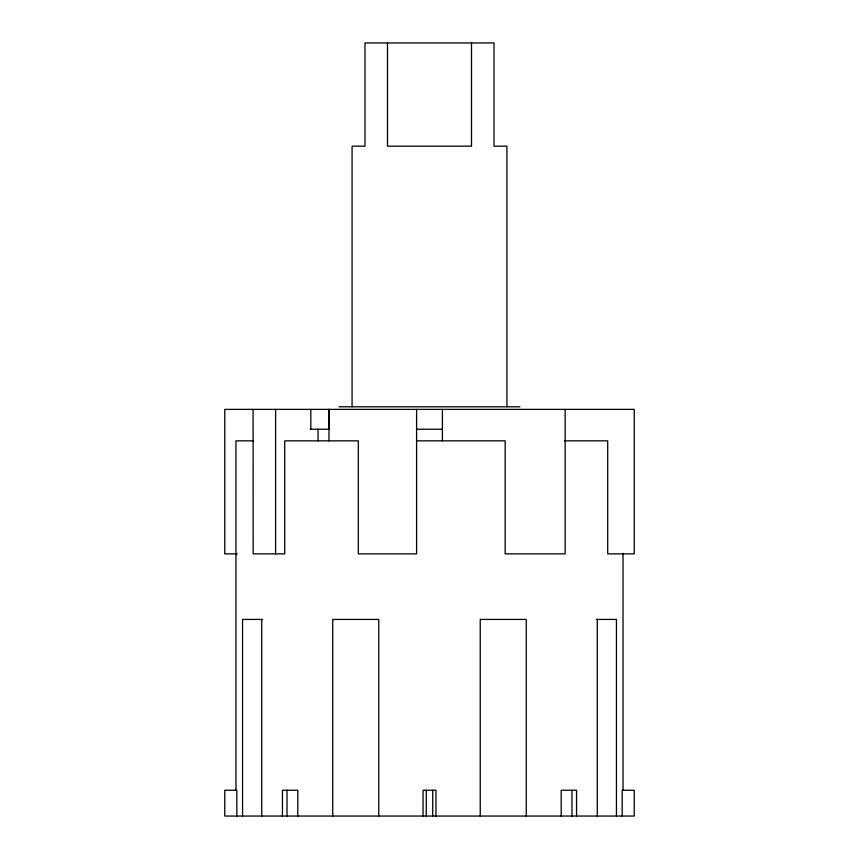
<?xml version="1.0" encoding="UTF-8"?>
<svg xmlns="http://www.w3.org/2000/svg" width="859" height="859" viewBox="0 0 859 859"><rect width="100%" height="100%" fill="white"/><g stroke="black" fill="none" stroke-linecap="round" stroke-linejoin="round"><path stroke-width="1.29" d="M339.069 406.79L519.931 406.79M310.228 429.242L329.566 429.242M416.594 429.242L442.406 429.242M253.609 440.85L235.967 440.85L235.967 790.248M416.594 440.85L505.167 440.85L505.167 553.872L565.147 553.872L565.147 409.378M564.524 440.85L607.7 440.85L607.7 553.872L634.232 553.872L634.232 409.378L224.768 409.378L224.768 553.872L237.202 553.872M262.704 619.425L242.56 619.425L242.56 816.05M596.296 619.425L616.44 619.425L616.44 816.05M623.033 553.303L623.033 790.248M622.184 816.05L622.184 790.248L634.232 790.248L634.232 816.05L224.768 816.05L224.768 790.248L236.816 790.248L236.816 816.05M597.284 619.425L597.284 816.05M576.55 816.05L576.55 790.248L561.185 790.248L561.185 816.05M571.987 790.248L571.987 816.05M526.266 816.05L526.266 619.425L480.235 619.425L480.235 816.05M506.917 406.79L506.917 146.17L494.011 146.17L494.011 42.95L364.989 42.95L364.989 146.17L352.083 146.17L352.083 406.79M471.505 42.95L471.505 146.17L387.495 146.17L387.495 42.95M442.406 409.378L442.406 440.85M435.953 816.05L435.953 790.248L423.047 790.248L423.047 816.05M432.721 790.248L432.721 816.05M426.279 790.248L426.279 816.05M416.594 409.378L416.594 553.872L358.31 553.872L358.31 440.85L284.726 440.85L284.726 553.872L253.158 553.872L253.083 409.378M378.765 816.05L378.765 619.425L332.734 619.425L332.734 816.05M329.083 409.378L329.083 429.242M328.965 409.378L328.965 440.85M318.045 429.242L318.045 440.85M310.829 409.378L310.829 429.242M297.815 816.05L297.815 790.248L282.45 790.248L282.45 816.05M287.013 790.248L287.013 816.05M275.61 409.378L275.61 553.872M261.716 619.425L261.716 816.05"/></g></svg>
